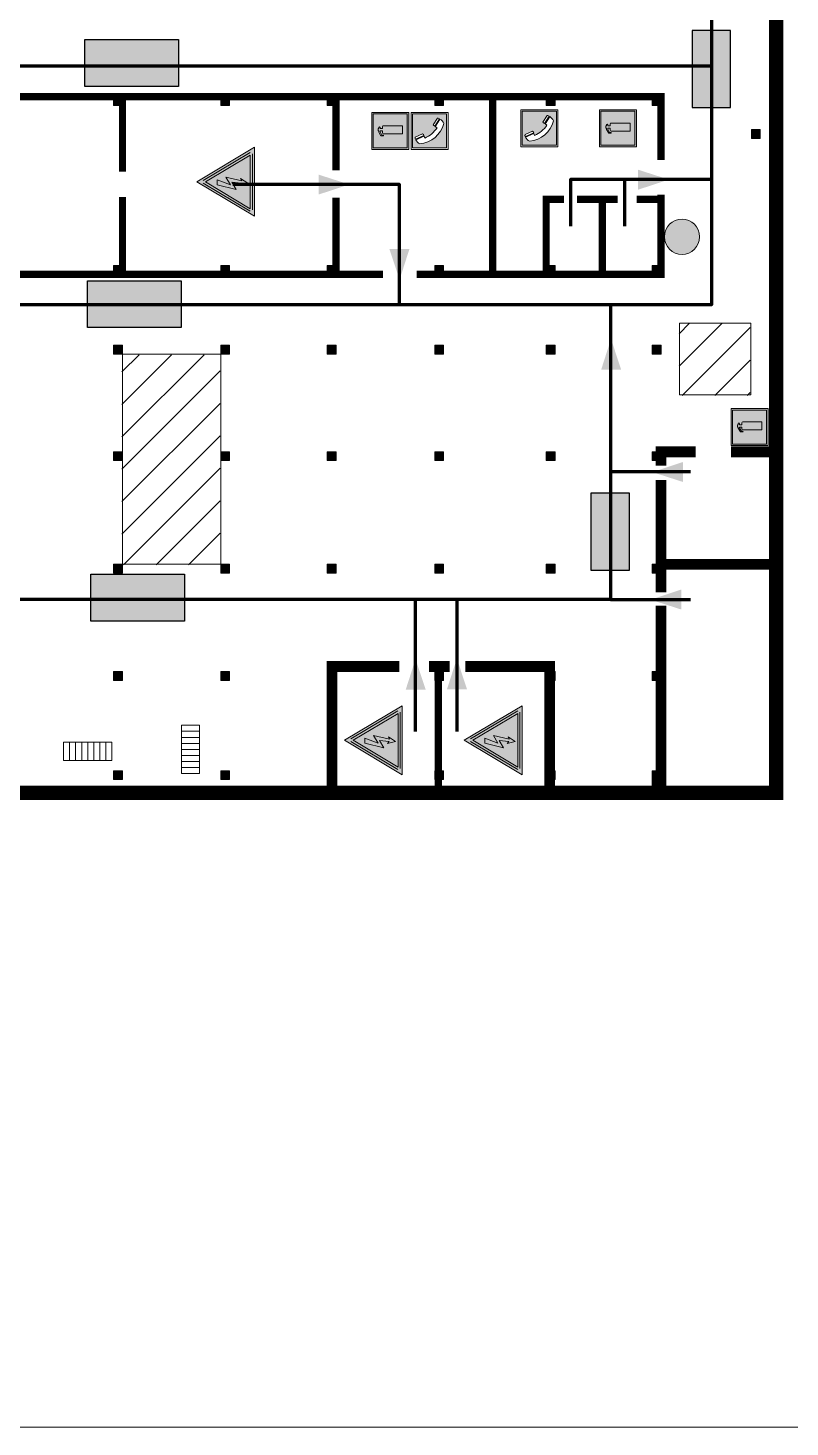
# Model space of a CAD drawing. Header units: millimetres. Extents: x 13810 to 67229, y 12374 to 21950.
# Drawn here: x 28714.3 to 28840.9, y 13754.2 to 13986.6 of the extents above; entities that cross this region are included whole.
import ezdxf

# ---------------------------------------------------------------- set-up
doc = ezdxf.new("R2010")
doc.units = ezdxf.units.MM
doc.layers.add('План_Штампы', color=7, linetype='Continuous')

# ---------------------------------------------------------------- blocks, each defined once
blk = doc.blocks.new('A$C32E8229D')
at = {"true_color": 0xffffff}
blk.add_hatch(color=7, dxfattribs=at).paths.add_polyline_path([(0, 0), (0, -8), (16, -8), (16, 0)])
h = blk.add_hatch(color=126)
h.paths.add_polyline_path([(0.2, -0.2), (15.8, -0.2), (15.8, -7.8), (0.2, -7.8)])
h.paths.add_polyline_path([(13.49, -2.05), (12.08, -2.05), (11.37, -2.63, 0.162397), (11.29, -2.84), (11.29, -3.63), (10.35, -3.63), (10.35, -4.05), (11.68, -4.05), (11.68, -3.48), (12.26, -4.28), (11.29, -5.1), (11.29, -6.78), (11.85, -6.78), (11.85, -5.44), (12.8, -4.64), (12.8, -5.94), (14.46, -5.94), (14.46, -5.39), (13.45, -5.39), (13.45, -3.97), (12.46, -2.59), (13.15, -2.59), (13.69, -3.34), (14.18, -3)], flags=16)
h.paths.add_polyline_path([(10.74, -1.82, 1), (11.8, -1.82, 1)], flags=16)
h.paths.add_polyline_path([(9.39, -3.59), (5.99, -3.59), (6.56, -3.03), (5.91, -3.03), (5.1, -3.83), (5.91, -4.64), (6.56, -4.64), (5.99, -4.09), (9.39, -4.09)], flags=16)
h.paths.add_polyline_path([(4.29, -1.08), (1.72, -1.08), (1.72, -6.6), (4.29, -6.6)], flags=16)
at = {"color": 126}
blk.add_lwpolyline([(16, -8), (0, -8), (0, 0), (16, 0)], close=True, dxfattribs=at)
blk = doc.blocks.new('A$C7B8C2D5B')
at = {"lineweight": 0}
h = blk.add_hatch(color=5, dxfattribs=at)
h.dxf.hatch_style = 1
h.paths.add_polyline_path([(1.4, -3.02, 1), (-2.11, -3.02, 1)])
at = {"color": 5, "lineweight": 0}
blk.add_circle((-0.36, -3.02), 1.75, dxfattribs=at)
blk = doc.blocks.new('A$C3E6D3DDE')
at = {"lineweight": 5}
h = blk.add_hatch(color=40, dxfattribs=at)
h.paths.add_polyline_path([(24.1, 1.45), (16.46, -11.35), (31.74, -11.35)])
h.paths.add_polyline_path([(24.09, -0.46), (30.03, -10.41), (18.14, -10.41)], flags=16)
h.paths.add_polyline_path([(24.54, -3.08), (23.41, -6.02), (25.13, -5.01), (24.33, -8.5), (24.82, -8.27), (23.79, -9.86), (23.4, -8.04), (23.8, -8.43), (24.04, -6.29), (22.39, -7.25), (23.44, -3.08)], flags=0)
h = blk.add_hatch(color=256, dxfattribs=at)
h.paths.add_polyline_path([(24.37, 0.03, 0.567511), (23.82, 0.03), (17.59, -10.4, 0.582454), (17.86, -10.88), (30.32, -10.88, 0.582149), (30.6, -10.4)])
h.paths.add_polyline_path([(24.09, -0.46), (18.14, -10.41), (30.03, -10.41)], flags=16)
h.paths.add_polyline_path([(24.54, -3.08), (23.41, -6.02), (25.13, -5.01), (24.33, -8.5), (24.82, -8.27), (23.79, -9.86), (23.4, -8.04), (23.8, -8.43), (24.04, -6.29), (22.39, -7.25), (23.44, -3.08)], flags=0)
h = blk.add_hatch(color=40, dxfattribs=at)
h.paths.add_polyline_path([(24.09, -0.46), (18.14, -10.41), (30.03, -10.41)])
h.paths.add_polyline_path([(24.82, -8.27), (23.79, -9.86), (23.4, -8.04), (23.8, -8.43), (24.04, -6.29), (22.39, -7.25), (23.44, -3.08), (24.54, -3.08), (23.41, -6.02), (25.13, -5.01), (24.33, -8.5)], flags=16)
at = {"color": 40, "lineweight": 5}
for p, q in [((16.46, -11.35), (24.1, 1.45)), ((24.1, 1.45), (31.74, -11.35))]:
    blk.add_line(p, q, dxfattribs=at)
at = {"lineweight": 5}
for p, q in [((17.59, -10.4), (23.82, 0.03)), ((24.37, 0.03), (30.6, -10.4)), ((18.14, -10.41), (24.09, -0.46)), ((23.44, -3.08), (22.39, -7.25)), ((23.41, -6.02), (24.54, -3.08)), ((24.54, -3.08), (23.44, -3.08)), ((24.09, -0.46), (30.03, -10.41)), ((25.13, -5.01), (23.41, -6.02)), ((24.33, -8.5), (25.13, -5.01)), ((22.39, -7.25), (24.04, -6.29)), ((23.8, -8.43), (23.4, -8.04)), ((23.4, -8.04), (23.79, -9.86)), ((23.79, -9.86), (24.82, -8.27)), ((24.04, -6.29), (23.8, -8.43)), ((24.82, -8.27), (24.33, -8.5)), ((17.86, -10.88), (30.32, -10.88)), ((18.14, -10.41), (30.03, -10.41))]:
    blk.add_line(p, q, dxfattribs=at)
at = {"color": 50, "lineweight": 5}
blk.add_line((31.74, -11.35), (16.46, -11.35), dxfattribs=at)
blk = doc.blocks.new('A$C3AD82952')
at = {"true_color": 0xf5f5ff}
h = blk.add_hatch(color=7, dxfattribs=at)
h.dxf.hatch_style = 1
h.paths.add_polyline_path([(8.21, 8.73, 0.414214), (7.89, 9.05), (7.22, 9.05), (7.22, 9.92), (7.59, 9.92, 1), (7.57, 10.36), (7.22, 10.36), (7.22, 10.6), (6.43, 10.6), (6.43, 10.36), (6.01, 10.36), (4.74, 9.59), (4.74, 8.69), (4.98, 8.73), (4.98, 9.26), (6.12, 9.91), (6.43, 9.91), (6.43, 9.05), (5.76, 9.05, 0.414214), (5.44, 8.73), (5.44, 2.2), (8.21, 2.2)], flags=0)
h.paths.add_polyline_path([(12.8, 12.8), (0, 12.8), (0, 0), (12.8, 0)])
h.paths.add_polyline_path([(0.51, 12.29), (12.29, 12.29), (12.29, 0.51), (0.51, 0.51)], flags=16)
h.paths.add_polyline_path([(4.74, 9.59), (6.01, 10.36), (6.43, 10.36), (6.43, 10.6), (7.22, 10.6), (7.22, 10.36), (7.59, 10.36, -0.94586), (7.59, 9.92), (7.22, 9.92), (7.22, 9.05), (7.89, 9.05, -0.414214), (8.21, 8.73), (8.21, 2.2), (5.44, 2.2), (5.44, 8.73, -0.414214), (5.76, 9.05), (6.43, 9.05), (6.43, 9.91), (6.12, 9.91), (4.98, 9.26), (4.98, 8.73), (4.74, 8.69)], flags=0)
h = blk.add_hatch(color=242)
h.dxf.hatch_style = 1
h.paths.add_polyline_path([(12.29, 12.29), (0.51, 12.29), (0.51, 0.51), (12.29, 0.51)])
h.paths.add_polyline_path([(4.74, 8.69), (4.74, 9.59), (6.01, 10.36), (6.43, 10.36), (6.43, 10.6), (7.22, 10.6), (7.22, 10.36), (7.59, 10.36, -0.94586), (7.59, 9.92), (7.22, 9.92), (7.22, 9.05), (7.89, 9.05, -0.414214), (8.21, 8.73), (8.21, 2.2), (5.44, 2.2), (5.44, 8.73, -0.414214), (5.76, 9.05), (6.43, 9.05), (6.43, 9.91), (6.12, 9.91), (4.98, 9.26), (4.98, 8.73)], flags=16)
h = blk.add_hatch(color=7, dxfattribs=at)
h.dxf.hatch_style = 1
h.paths.add_polyline_path([(8.21, 8.73, 0.414214), (7.89, 9.05), (7.22, 9.05), (7.22, 9.92), (7.59, 9.92, 1), (7.57, 10.36), (7.22, 10.36), (7.22, 10.6), (6.43, 10.6), (6.43, 10.36), (6.01, 10.36), (4.74, 9.59), (4.74, 8.69), (4.98, 8.73), (4.98, 9.26), (6.12, 9.91), (6.43, 9.91), (6.43, 9.05), (5.76, 9.05, 0.414214), (5.44, 8.73), (5.44, 2.2), (8.21, 2.2)])
at = {"color": 242, "lineweight": 5}
for p, q in [((0, 0), (0, 12.8)), ((0, 12.8), (12.8, 12.8)), ((6.01, 10.36), (4.74, 9.59)), ((4.98, 9.26), (6.12, 9.91)), ((6.01, 10.36), (6.43, 10.36)), ((6.12, 9.91), (6.43, 9.91)), ((7.22, 10.6), (6.43, 10.6)), ((6.43, 10.6), (6.43, 10.36)), ((6.43, 9.91), (6.43, 9.05)), ((7.22, 10.36), (7.22, 10.6)), ((7.59, 10.36), (7.22, 10.36)), ((7.22, 9.05), (7.22, 9.92)), ((7.59, 9.92), (7.22, 9.92)), ((12.8, 0), (12.8, 12.8)), ((4.74, 9.59), (4.74, 8.69)), ((4.74, 8.69), (4.98, 8.73)), ((4.98, 8.73), (4.98, 9.26)), ((5.44, 2.2), (5.44, 8.73)), ((5.76, 9.05), (6.43, 9.05)), ((7.89, 9.05), (7.22, 9.05)), ((8.21, 2.2), (8.21, 8.73)), ((0, 0), (12.8, 0)), ((5.44, 2.2), (8.21, 2.2))]:
    blk.add_line(p, q, dxfattribs=at)
blk.add_lwpolyline([(0.51, 12.29), (12.29, 12.29), (12.29, 0.51), (0.51, 0.51)], close=True, dxfattribs=at)
for centre, radius, start, end in [((7.58, 10.14), 0.223, 273.1875, 86.8125), ((5.76, 8.73), 0.32, 90, 180), ((7.89, 8.73), 0.32, 0, 90)]:
    blk.add_arc(centre, radius, start, end, dxfattribs=at)
blk = doc.blocks.new('A$C456E1F9C')
at = {"lineweight": 5}
h = blk.add_hatch(color=242, dxfattribs=at)
h.paths.add_polyline_path([(0.51, -1.47), (0.51, -13.26), (12.29, -13.26), (12.29, -1.47)])
h.paths.add_polyline_path([(5.42, -4.95, -0.254479), (4.78, -5.4), (3.52, -2.53, -0.209735), (4.23, -2.4)], flags=16)
h.paths.add_polyline_path([(8.53, -8.6), (10.87, -10.17), (10.54, -10.76), (8.03, -9.13, -0.192251)], flags=16)
h.paths.add_polyline_path([(4.61, -5.49, 0.005518), (3.87, -5.72, 0.128647), (7.49, -10.01, 0.00809), (7.83, -9.33), (10.47, -10.97, -0.16736), (8.99, -12.25, -0.327862), (1.95, -3.95, -0.166952), (3.36, -2.62)], flags=16)
at = {"color": 242, "lineweight": 5}
for p, q in [((0, -13.77), (0, -0.97)), ((12.8, -0.97), (0, -0.97)), ((4.61, -5.49), (3.36, -2.62)), ((3.52, -2.53), (4.78, -5.4)), ((4.23, -2.4), (5.42, -4.95)), ((12.8, -13.77), (12.8, -0.97)), ((7.83, -9.33), (10.47, -10.97)), ((8.03, -9.13), (10.54, -10.76)), ((10.81, -10.12), (8.53, -8.6)), ((0, -13.77), (12.8, -13.77)), ((10.54, -10.76), (10.8, -10.3)), ((10.8, -10.3), (10.81, -10.12))]:
    blk.add_line(p, q, dxfattribs=at)
blk.add_lwpolyline([(0.51, -1.47), (12.29, -1.47), (12.29, -13.26), (0.51, -13.26)], close=True, dxfattribs=at)
for centre, radius, start, end in [((4.59, -5.34), 2.99, 114.2845, 152.1974), ((11.12, -3.31), 9.19, 183.9915, 256.6009), ((4.02, -3.27), 0.891, 76.3284, 123.7092), ((14.98, -39.1), 35.17, 107.1487, 108.4135), ((13.86, -0.94), 11.08, 205.5536, 234.8762), ((4.68, -4.59), 0.824, 276.9621, 334.0723), ((-13.31, 0.8), 23.44, 332.5487, 334.4027), ((8.94, -9.5), 0.989, 114.4092, 157.9388), ((7.87, -9.46), 3, 291.9291, 329.9329)]:
    blk.add_arc(centre, radius, start, end, dxfattribs=at)

msp = doc.modelspace()

# ---------------------------------------------------------------- hatches: boundary and pattern name
at = {"lineweight": 0}
h = msp.add_hatch(color=256, dxfattribs=at)
h.dxf.hatch_style = 1
h.paths.add_polyline_path([(28728.56, 13975.18), (28728.56, 13973.7), (28730.02, 13973.7), (28730.02, 13975.18)])
h = msp.add_hatch(color=256, dxfattribs=at)
h.dxf.hatch_style = 1
h.paths.add_polyline_path([(28746.34, 13975.18), (28746.34, 13973.7), (28747.81, 13973.7), (28747.81, 13975.18)])
h = msp.add_hatch(color=256, dxfattribs=at)
h.dxf.hatch_style = 1
h.paths.add_polyline_path([(28764.03, 13975.18), (28764.03, 13973.7), (28765.49, 13973.7), (28765.49, 13975.18)])
h = msp.add_hatch(color=256, dxfattribs=at)
h.dxf.hatch_style = 1
h.paths.add_polyline_path([(28781.88, 13975.18), (28781.88, 13973.7), (28783.34, 13973.7), (28783.34, 13975.18)])
h = msp.add_hatch(color=256, dxfattribs=at)
h.dxf.hatch_style = 1
h.paths.add_polyline_path([(28800.39, 13975.18), (28800.39, 13973.7), (28801.86, 13973.7), (28801.86, 13975.18)])
h = msp.add_hatch(color=256, dxfattribs=at)
h.dxf.hatch_style = 1
h.paths.add_polyline_path([(28817.99, 13975.18), (28817.99, 13973.7), (28819.46, 13973.7), (28819.46, 13975.18)])
h = msp.add_hatch(color=256, dxfattribs=at)
h.dxf.hatch_style = 1
h.paths.add_polyline_path([(28834.47, 13969.73), (28834.47, 13968.25), (28835.93, 13968.25), (28835.93, 13969.73)])
h = msp.add_hatch(color=256, dxfattribs=at)
h.dxf.hatch_style = 1
h.paths.add_polyline_path([(28728.56, 13947.14), (28728.56, 13945.66), (28730.02, 13945.66), (28730.02, 13947.14)])
h = msp.add_hatch(color=256, dxfattribs=at)
h.dxf.hatch_style = 1
h.paths.add_polyline_path([(28746.34, 13947.14), (28746.34, 13945.66), (28747.81, 13945.66), (28747.81, 13947.14)])
h = msp.add_hatch(color=256, dxfattribs=at)
h.dxf.hatch_style = 1
h.paths.add_polyline_path([(28764.03, 13947.14), (28764.03, 13945.66), (28765.49, 13945.66), (28765.49, 13947.14)])
h = msp.add_hatch(color=256, dxfattribs=at)
h.dxf.hatch_style = 1
h.paths.add_polyline_path([(28781.88, 13947.14), (28781.88, 13945.66), (28783.34, 13945.66), (28783.34, 13947.14)])
h = msp.add_hatch(color=256, dxfattribs=at)
h.dxf.hatch_style = 1
h.paths.add_polyline_path([(28800.39, 13947.14), (28800.39, 13945.66), (28801.86, 13945.66), (28801.86, 13947.14)])
h = msp.add_hatch(color=256, dxfattribs=at)
h.dxf.hatch_style = 1
h.paths.add_polyline_path([(28817.99, 13947.14), (28817.99, 13945.66), (28819.46, 13945.66), (28819.46, 13947.14)])
h = msp.add_hatch(color=256, dxfattribs=at)
h.dxf.hatch_style = 1
h.paths.add_polyline_path([(28728.56, 13933.9), (28728.56, 13932.42), (28730.02, 13932.42), (28730.02, 13933.9)])
h = msp.add_hatch(color=256, dxfattribs=at)
h.dxf.hatch_style = 1
h.paths.add_polyline_path([(28746.34, 13933.9), (28746.34, 13932.42), (28747.81, 13932.42), (28747.81, 13933.9)])
h = msp.add_hatch(color=256, dxfattribs=at)
h.dxf.hatch_style = 1
h.paths.add_polyline_path([(28764.03, 13933.9), (28764.03, 13932.42), (28765.49, 13932.42), (28765.49, 13933.9)])
h = msp.add_hatch(color=256, dxfattribs=at)
h.dxf.hatch_style = 1
h.paths.add_polyline_path([(28781.88, 13933.9), (28781.88, 13932.42), (28783.34, 13932.42), (28783.34, 13933.9)])
h = msp.add_hatch(color=256, dxfattribs=at)
h.dxf.hatch_style = 1
h.paths.add_polyline_path([(28800.39, 13933.9), (28800.39, 13932.42), (28801.86, 13932.42), (28801.86, 13933.9)])
h = msp.add_hatch(color=256, dxfattribs=at)
h.dxf.hatch_style = 1
h.paths.add_polyline_path([(28817.99, 13933.9), (28817.99, 13932.42), (28819.46, 13932.42), (28819.46, 13933.9)])
h = msp.add_hatch(color=256, dxfattribs=at)
h.dxf.hatch_style = 1
h.paths.add_polyline_path([(28728.56, 13916.2), (28728.56, 13914.72), (28730.02, 13914.72), (28730.02, 13916.2)])
h = msp.add_hatch(color=256, dxfattribs=at)
h.dxf.hatch_style = 1
h.paths.add_polyline_path([(28746.34, 13916.2), (28746.34, 13914.72), (28747.81, 13914.72), (28747.81, 13916.2)])
h = msp.add_hatch(color=256, dxfattribs=at)
h.dxf.hatch_style = 1
h.paths.add_polyline_path([(28764.03, 13916.2), (28764.03, 13914.72), (28765.49, 13914.72), (28765.49, 13916.2)])
h = msp.add_hatch(color=256, dxfattribs=at)
h.dxf.hatch_style = 1
h.paths.add_polyline_path([(28781.88, 13916.2), (28781.88, 13914.72), (28783.34, 13914.72), (28783.34, 13916.2)])
h = msp.add_hatch(color=256, dxfattribs=at)
h.dxf.hatch_style = 1
h.paths.add_polyline_path([(28800.39, 13916.2), (28800.39, 13914.72), (28801.86, 13914.72), (28801.86, 13916.2)])
h = msp.add_hatch(color=256, dxfattribs=at)
h.dxf.hatch_style = 1
h.paths.add_polyline_path([(28817.99, 13916.2), (28817.99, 13914.72), (28819.46, 13914.72), (28819.46, 13916.2)])
h = msp.add_hatch(color=256, dxfattribs=at)
h.dxf.hatch_style = 1
h.paths.add_polyline_path([(28728.56, 13897.51), (28728.56, 13896.03), (28730.02, 13896.03), (28730.02, 13897.51)])
h = msp.add_hatch(color=256, dxfattribs=at)
h.dxf.hatch_style = 1
h.paths.add_polyline_path([(28746.34, 13897.51), (28746.34, 13896.03), (28747.81, 13896.03), (28747.81, 13897.51)])
h = msp.add_hatch(color=256, dxfattribs=at)
h.dxf.hatch_style = 1
h.paths.add_polyline_path([(28764.03, 13897.51), (28764.03, 13896.03), (28765.49, 13896.03), (28765.49, 13897.51)])
h = msp.add_hatch(color=256, dxfattribs=at)
h.dxf.hatch_style = 1
h.paths.add_polyline_path([(28781.88, 13897.51), (28781.88, 13896.03), (28783.34, 13896.03), (28783.34, 13897.51)])
h = msp.add_hatch(color=256, dxfattribs=at)
h.dxf.hatch_style = 1
h.paths.add_polyline_path([(28800.39, 13897.51), (28800.39, 13896.03), (28801.86, 13896.03), (28801.86, 13897.51)])
h = msp.add_hatch(color=256, dxfattribs=at)
h.dxf.hatch_style = 1
h.paths.add_polyline_path([(28817.99, 13897.51), (28817.99, 13896.03), (28819.46, 13896.03), (28819.46, 13897.51)])
h = msp.add_hatch(color=256, dxfattribs=at)
h.dxf.hatch_style = 1
h.paths.add_polyline_path([(28728.56, 13879.69), (28728.56, 13878.21), (28730.02, 13878.21), (28730.02, 13879.69)])
h = msp.add_hatch(color=256, dxfattribs=at)
h.dxf.hatch_style = 1
h.paths.add_polyline_path([(28746.34, 13879.69), (28746.34, 13878.21), (28747.81, 13878.21), (28747.81, 13879.69)])
h = msp.add_hatch(color=256, dxfattribs=at)
h.dxf.hatch_style = 1
h.paths.add_polyline_path([(28764.03, 13879.69), (28764.03, 13878.21), (28765.49, 13878.21), (28765.49, 13879.69)])
h = msp.add_hatch(color=256, dxfattribs=at)
h.dxf.hatch_style = 1
h.paths.add_polyline_path([(28781.88, 13879.69), (28781.88, 13878.21), (28783.34, 13878.21), (28783.34, 13879.69)])
h = msp.add_hatch(color=256, dxfattribs=at)
h.dxf.hatch_style = 1
h.paths.add_polyline_path([(28800.39, 13879.69), (28800.39, 13878.21), (28801.86, 13878.21), (28801.86, 13879.69)])
h = msp.add_hatch(color=256, dxfattribs=at)
h.dxf.hatch_style = 1
h.paths.add_polyline_path([(28817.99, 13879.69), (28817.99, 13878.21), (28819.46, 13878.21), (28819.46, 13879.69)])
h = msp.add_hatch(color=256, dxfattribs=at)
h.dxf.hatch_style = 1
h.paths.add_polyline_path([(28728.56, 13863.22), (28728.56, 13861.74), (28730.02, 13861.74), (28730.02, 13863.22)])
h = msp.add_hatch(color=256, dxfattribs=at)
h.dxf.hatch_style = 1
h.paths.add_polyline_path([(28746.34, 13863.22), (28746.34, 13861.74), (28747.81, 13861.74), (28747.81, 13863.22)])
h = msp.add_hatch(color=256, dxfattribs=at)
h.dxf.hatch_style = 1
h.paths.add_polyline_path([(28764.03, 13863.22), (28764.03, 13861.74), (28765.49, 13861.74), (28765.49, 13863.22)])
h = msp.add_hatch(color=256, dxfattribs=at)
h.dxf.hatch_style = 1
h.paths.add_polyline_path([(28781.88, 13863.22), (28781.88, 13861.74), (28783.34, 13861.74), (28783.34, 13863.22)])
h = msp.add_hatch(color=256, dxfattribs=at)
h.dxf.hatch_style = 1
h.paths.add_polyline_path([(28800.39, 13863.22), (28800.39, 13861.74), (28801.86, 13861.74), (28801.86, 13863.22)])
h = msp.add_hatch(color=256, dxfattribs=at)
h.dxf.hatch_style = 1
h.paths.add_polyline_path([(28817.99, 13863.22), (28817.99, 13861.74), (28819.46, 13861.74), (28819.46, 13863.22)])
h = msp.add_hatch(color=256, dxfattribs=at)
h.dxf.hatch_style = 1
h.paths.add_polyline_path([(28817.99, 13861.74), (28817.99, 13860.27), (28819.46, 13860.27), (28819.46, 13861.74)])

# ---------------------------------------------------------------- linework, layer by layer
at = {"linetype": 'Continuous', "lineweight": 0}
for p, q in [((28829.55, 13937.48), (28822.47, 13930.39)), ((28824.16, 13937.48), (28822.47, 13935.78)), ((28834.27, 13936.81), (28822.99, 13925.53)), ((28743.57, 13932.32), (28729.93, 13918.68)), ((28738.18, 13932.32), (28729.93, 13924.07)), ((28732.8, 13932.32), (28729.93, 13929.46)), ((28746.26, 13929.62), (28729.93, 13913.3)), ((28834.27, 13931.43), (28828.38, 13925.53)), ((28834.27, 13926.04), (28833.77, 13925.53)), ((28746.26, 13924.23), (28729.93, 13907.91)), ((28746.26, 13918.84), (28729.93, 13902.52)), ((28746.26, 13913.45), (28730.21, 13897.41)), ((28746.26, 13908.07), (28735.6, 13897.41)), ((28746.26, 13902.68), (28740.99, 13897.41))]:
    msp.add_line(p, q, dxfattribs=at)
at = {"color": 126, "lineweight": 0, "true_color": 0x008754}
msp.add_lwpolyline([(28466.55, 14149.23), (29066.55, 14149.23), (29066.55, 13754.23), (28466.55, 13754.23)], close=True, dxfattribs=at)
at = {"lineweight": 0}
for points, const_width in [([(28838.51, 13859.9), (28838.59, 13859.9), (28838.59, 14060.81), (28540.17, 14060.81)], 2.4), ([(28675.48, 13959.46), (28675.48, 13975.18), (28819.46, 13975.18), (28819.46, 13964.63)], 1.2), ([(28730.02, 13975.18), (28730.02, 13962.72)], 1.2), ([(28765.49, 13975.18), (28765.49, 13962.95)], 1.2), ([(28791.5, 13975.18), (28791.5, 13945.66)], 1.2), ([(28730.02, 13958.53), (28730.02, 13945.66)], 1.2), ([(28765.49, 13958.42), (28765.49, 13945.66)], 1.2), ([(28819.46, 13958.9), (28819.46, 13945.66), (28778.87, 13945.66)], 1.2), ([(28800.39, 13945.66), (28800.39, 13958.12), (28803.37, 13958.12)], 1.2), ([(28805.53, 13958.12), (28812.24, 13958.12)], 1.2), ([(28809.71, 13958.12), (28809.71, 13945.66)], 1.2), ([(28819.46, 13958.12), (28815.41, 13958.12)], 1.2), ([(28773.3, 13945.66), (28675.48, 13945.66), (28675.48, 13954.23)], 1.2), ([(28819.46, 13913.91), (28819.46, 13916.2), (28825.24, 13916.2)], 1.8), ([(28831.09, 13916.2), (28838.23, 13916.2)], 1.8), ([(28819.46, 13892.86), (28819.46, 13911.52)], 1.8), ([(28819.46, 13897.51), (28837.84, 13897.51)], 1.8), ([(28819.46, 13860.27), (28819.46, 13890.62)], 1.8), ([(28776.03, 13880.52), (28764.81, 13880.52), (28764.81, 13860.16)], 1.8), ([(28784.36, 13880.52), (28780.94, 13880.52)], 1.8), ([(28782.49, 13859.85), (28782.49, 13881.14)], 1.2), ([(28800.97, 13860.14), (28800.97, 13880.52), (28786.96, 13880.52)], 1.8), ([(28540.17, 13859.57), (28838.59, 13859.57), (28838.59, 13862.11)], 2.4)]:
    msp.add_lwpolyline(points, dxfattribs=dict(at, const_width=const_width))
at = {"color": 126, "lineweight": 100, "true_color": 0x008754}
for points in [[(28810.44, 14055.12), (28815.72, 14055.12), (28815.72, 14049.88), (28804.57, 14049.88), (28804.57, 14030.08), (28827.86, 14030.08), (28827.86, 13940.58), (28540.17, 13940.58)], [(28827.86, 13980.26), (28540.17, 13980.26)], [(28776.04, 13940.58), (28776.04, 13960.6), (28748.35, 13960.6)], [(28813.47, 13953.69), (28813.47, 13961.42), (28804.42, 13961.42), (28804.42, 13953.69)], [(28827.86, 13961.42), (28814.57, 13961.42), (28813.47, 13961.42)], [(28811.07, 13940.58), (28811.07, 13912.87)], [(28824.33, 13912.87), (28811.07, 13912.87), (28811.07, 13891.66), (28824.33, 13891.66)], [(28811.07, 13891.66), (28540.17, 13891.66)], [(28778.7, 13869.74), (28778.7, 13891.66)], [(28785.56, 13891.66), (28785.56, 13869.74)]]:
    msp.add_lwpolyline(points, dxfattribs=at)
at = {"lineweight": 0}
for points in [[(28730.02, 13973.7), (28728.56, 13973.7), (28728.56, 13975.18), (28730.02, 13975.18)], [(28747.81, 13973.7), (28746.34, 13973.7), (28746.34, 13975.18), (28747.81, 13975.18)], [(28765.49, 13973.7), (28764.03, 13973.7), (28764.03, 13975.18), (28765.49, 13975.18)], [(28783.34, 13973.7), (28781.88, 13973.7), (28781.88, 13975.18), (28783.34, 13975.18)], [(28801.86, 13973.7), (28800.39, 13973.7), (28800.39, 13975.18), (28801.86, 13975.18)], [(28819.46, 13973.7), (28817.99, 13973.7), (28817.99, 13975.18), (28819.46, 13975.18)], [(28835.93, 13968.25), (28834.47, 13968.25), (28834.47, 13969.73), (28835.93, 13969.73)], [(28730.02, 13945.66), (28728.56, 13945.66), (28728.56, 13947.14), (28730.02, 13947.14)], [(28747.81, 13945.66), (28746.34, 13945.66), (28746.34, 13947.14), (28747.81, 13947.14)], [(28765.49, 13945.66), (28764.03, 13945.66), (28764.03, 13947.14), (28765.49, 13947.14)], [(28783.34, 13945.66), (28781.88, 13945.66), (28781.88, 13947.14), (28783.34, 13947.14)], [(28801.86, 13945.66), (28800.39, 13945.66), (28800.39, 13947.14), (28801.86, 13947.14)], [(28819.46, 13945.66), (28817.99, 13945.66), (28817.99, 13947.14), (28819.46, 13947.14)], [(28834.36, 13925.63), (28822.55, 13925.63), (28822.55, 13937.57), (28834.36, 13937.57)], [(28730.02, 13932.42), (28728.56, 13932.42), (28728.56, 13933.9), (28730.02, 13933.9)], [(28746.34, 13897.51), (28730.02, 13897.51), (28730.02, 13932.42), (28746.34, 13932.42)], [(28747.81, 13932.42), (28746.34, 13932.42), (28746.34, 13933.9), (28747.81, 13933.9)], [(28765.49, 13932.42), (28764.03, 13932.42), (28764.03, 13933.9), (28765.49, 13933.9)], [(28783.34, 13932.42), (28781.88, 13932.42), (28781.88, 13933.9), (28783.34, 13933.9)], [(28801.86, 13932.42), (28800.39, 13932.42), (28800.39, 13933.9), (28801.86, 13933.9)], [(28819.46, 13932.42), (28817.99, 13932.42), (28817.99, 13933.9), (28819.46, 13933.9)], [(28730.02, 13914.72), (28728.56, 13914.72), (28728.56, 13916.2), (28730.02, 13916.2)], [(28747.81, 13914.72), (28746.34, 13914.72), (28746.34, 13916.2), (28747.81, 13916.2)], [(28765.49, 13914.72), (28764.03, 13914.72), (28764.03, 13916.2), (28765.49, 13916.2)], [(28783.34, 13914.72), (28781.88, 13914.72), (28781.88, 13916.2), (28783.34, 13916.2)], [(28801.86, 13914.72), (28800.39, 13914.72), (28800.39, 13916.2), (28801.86, 13916.2)], [(28819.46, 13914.72), (28817.99, 13914.72), (28817.99, 13916.2), (28819.46, 13916.2)], [(28730.02, 13896.03), (28728.56, 13896.03), (28728.56, 13897.51), (28730.02, 13897.51)], [(28747.81, 13896.03), (28746.34, 13896.03), (28746.34, 13897.51), (28747.81, 13897.51)], [(28765.49, 13896.03), (28764.03, 13896.03), (28764.03, 13897.51), (28765.49, 13897.51)], [(28783.34, 13896.03), (28781.88, 13896.03), (28781.88, 13897.51), (28783.34, 13897.51)], [(28801.86, 13896.03), (28800.39, 13896.03), (28800.39, 13897.51), (28801.86, 13897.51)], [(28819.46, 13896.03), (28817.99, 13896.03), (28817.99, 13897.51), (28819.46, 13897.51)], [(28730.02, 13878.21), (28728.56, 13878.21), (28728.56, 13879.69), (28730.02, 13879.69)], [(28747.81, 13878.21), (28746.34, 13878.21), (28746.34, 13879.69), (28747.81, 13879.69)], [(28765.49, 13878.21), (28764.03, 13878.21), (28764.03, 13879.69), (28765.49, 13879.69)], [(28783.34, 13878.21), (28781.88, 13878.21), (28781.88, 13879.69), (28783.34, 13879.69)], [(28801.86, 13878.21), (28800.39, 13878.21), (28800.39, 13879.69), (28801.86, 13879.69)], [(28819.46, 13878.21), (28817.99, 13878.21), (28817.99, 13879.69), (28819.46, 13879.69)], [(28739.83, 13869.78), (28739.83, 13870.78), (28742.84, 13870.78), (28742.84, 13869.78)], [(28739.83, 13868.77), (28739.83, 13869.78), (28742.84, 13869.78), (28742.84, 13868.77)], [(28720.24, 13867.95), (28721.25, 13867.95), (28721.25, 13864.94), (28720.24, 13864.94)], [(28721.25, 13867.95), (28722.25, 13867.95), (28722.25, 13864.94), (28721.25, 13864.94)], [(28722.25, 13867.95), (28723.26, 13867.95), (28723.26, 13864.94), (28722.25, 13864.94)], [(28723.26, 13867.95), (28724.26, 13867.95), (28724.26, 13864.94), (28723.26, 13864.94)], [(28724.26, 13867.95), (28725.27, 13867.95), (28725.27, 13864.94), (28724.26, 13864.94)], [(28725.27, 13867.95), (28726.27, 13867.95), (28726.27, 13864.94), (28725.27, 13864.94)], [(28726.27, 13867.95), (28727.28, 13867.95), (28727.28, 13864.94), (28726.27, 13864.94)], [(28727.28, 13867.95), (28728.28, 13867.95), (28728.28, 13864.94), (28727.28, 13864.94)], [(28739.83, 13867.77), (28739.83, 13868.77), (28742.84, 13868.77), (28742.84, 13867.77)], [(28739.83, 13866.76), (28739.83, 13867.77), (28742.84, 13867.77), (28742.84, 13866.76)], [(28739.83, 13865.76), (28739.83, 13866.76), (28742.84, 13866.76), (28742.84, 13865.76)], [(28739.83, 13864.75), (28739.83, 13865.76), (28742.84, 13865.76), (28742.84, 13864.75)], [(28739.83, 13863.75), (28739.83, 13864.75), (28742.84, 13864.75), (28742.84, 13863.75)], [(28730.02, 13861.74), (28728.56, 13861.74), (28728.56, 13863.22), (28730.02, 13863.22)], [(28739.83, 13862.74), (28739.83, 13863.75), (28742.84, 13863.75), (28742.84, 13862.74)], [(28747.81, 13861.74), (28746.34, 13861.74), (28746.34, 13863.22), (28747.81, 13863.22)], [(28765.49, 13861.74), (28764.03, 13861.74), (28764.03, 13863.22), (28765.49, 13863.22)], [(28783.34, 13861.74), (28781.88, 13861.74), (28781.88, 13863.22), (28783.34, 13863.22)], [(28801.86, 13861.74), (28800.39, 13861.74), (28800.39, 13863.22), (28801.86, 13863.22)], [(28819.46, 13861.74), (28817.99, 13861.74), (28817.99, 13863.22), (28819.46, 13863.22)], [(28819.46, 13860.27), (28817.99, 13860.27), (28817.99, 13861.74), (28819.46, 13861.74)]]:
    msp.add_lwpolyline(points, close=True, dxfattribs=at)
at = {"layer": 'План_Штампы', "color": 126, "true_color": 0x008754}
for points in [[(28762.58, 13958.91), (28762.58, 13962.23), (28767.68, 13960.59)], [(28815.66, 13959.72), (28815.66, 13963.04), (28820.76, 13961.4)], [(28774.36, 13949.87), (28777.68, 13949.87), (28776.04, 13944.77)], [(28812.84, 13929.83), (28809.52, 13929.83), (28811.16, 13934.93)], [(28823.12, 13914.5), (28823.11, 13911.18), (28818.01, 13912.82)], [(28822.85, 13893.32), (28822.85, 13889.99), (28817.75, 13891.63)], [(28780.38, 13876.68), (28777.06, 13876.68), (28778.7, 13881.78)], [(28787.24, 13876.76), (28783.92, 13876.76), (28785.56, 13881.86)]]:
    msp.add_solid(points, dxfattribs=at)

# ---------------------------------------------------------------- block references
for name, p, xscale, yscale, zscale, rotation in [('A$C3AD82952', (28777.56, 13966.41), 0.48, 0.48, 0.48, 90), ('A$C456E1F9C', (28777.49, 13966.41), 0.48, 0.48, 0.48, 90), ('A$C456E1F9C', (28795.72, 13966.85), 0.48, 0.48, 0.48, 90), ('A$C3AD82952', (28815.37, 13966.85), 0.48, 0.48, 0.48, 90), ('A$C3E6D3DDE', (28743.45, 13942.96), 0.75, 0.75, 0.75, 90), ('A$C7B8C2D5B', (28822.35, 13946.85), 1.672258063316345, 1.672258063316345, 1.672258063316345, 180), ('A$C3AD82952', (28837.25, 13917.22), 0.48, 0.48, 0.48, 90), ('A$C3E6D3DDE', (28767.98, 13850.22), 0.75, 0.75, 0.75, 90), ('A$C3E6D3DDE', (28787.87, 13850.22), 0.75, 0.75, 0.75, 90)]:
    msp.add_blockref(name, p, dxfattribs=dict(xscale=xscale, yscale=yscale, zscale=zscale, rotation=rotation))
for p, xscale, yscale, zscale, rotation in [((28824.62, 13986.17), -0.8, 0.8, 0.8, 90), ((28739.34, 13976.88), 0.9720104521881606, 0.9720104521881606, 0.9720104521881606, 179.9978653237144), ((28739.76, 13936.83), 0.9720104521881606, 0.9720104521881606, 0.9720104521881606, 179.9978653237144), ((28807.83, 13909.34), -0.8, 0.8, 0.8, 90), ((28740.3, 13888.09), 0.9720104521881606, 0.9720104521881606, 0.9720104521881606, 179.9978653237144)]:
    msp.add_blockref('A$C32E8229D', p, dxfattribs=dict(at, xscale=xscale, yscale=yscale, zscale=zscale, rotation=rotation))

doc.saveas('drawing.dxf')
